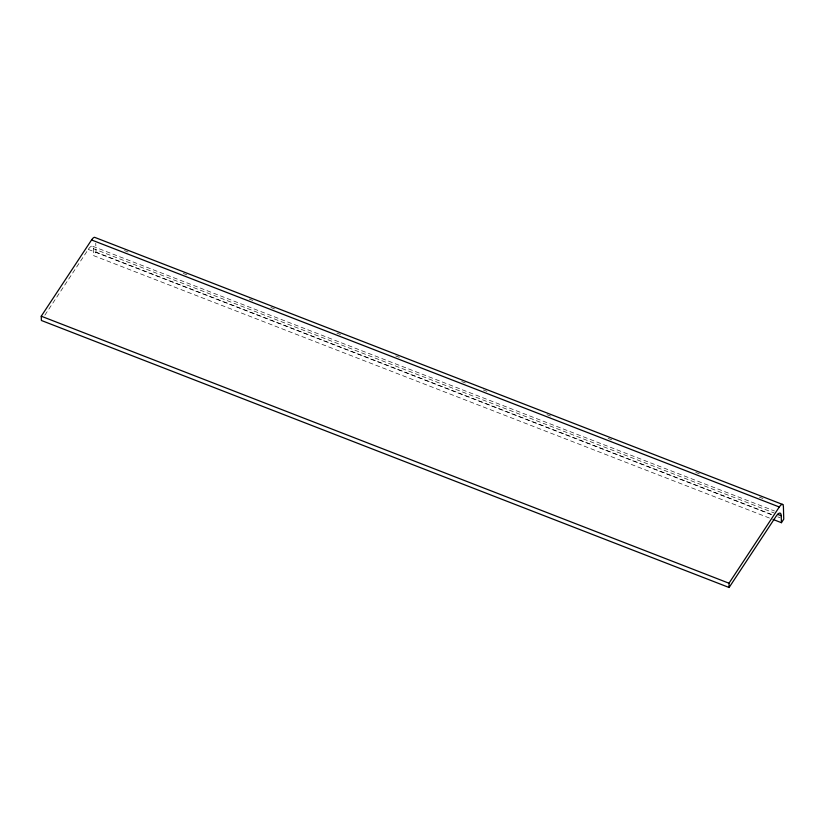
<?xml version="1.0" encoding="UTF-8"?>
<svg xmlns="http://www.w3.org/2000/svg" width="825" height="825" viewBox="0 0 825 825"><rect width="100%" height="100%" fill="white"/><g stroke="black" fill="none" stroke-linecap="round" stroke-linejoin="round"><path stroke-width="0.62" stroke-dasharray="4.12 3.09" d="M44.87 315.171L88.265 249.408A11.003 3.321 -68.8 0 1 93.493 248.717L774.025 512.944M769.426 518.038L93.689 255.667L96.009 252.151L95.762 243.241M124.462 250.614L128.061 252.007M183.274 273.446L186.873 274.838M249.284 299.073L252.893 300.475M270.889 307.467L274.488 308.859M336.909 333.094L340.508 334.496M395.722 355.926L399.321 357.328M461.732 381.562L465.331 382.955M483.337 389.947L486.936 391.349M546.944 414.645L550.543 416.048M608.159 438.415L611.758 439.808M695.774 472.426L699.373 473.828M759.392 497.124L762.991 498.527M92.72 246.273L774.458 510.964M96.009 252.151L771.746 514.511M777.748 516.842L780.151 517.77M88.265 249.408L771.2 514.563M93.493 248.717L93.689 255.667"/><path stroke-width="1.24" d="M773.025 519.43L781.43 522.699L781.234 515.749A11.003 3.321 -68.8 0 0 775.995 516.429L729.104 587.503L41.374 320.471L41.25 316.202L91.554 239.962A8.632 2.609 -68.8 0 1 95.05 237.497L782.791 504.529M729.104 587.503L728.991 583.223L779.285 506.983A8.632 2.609 -68.8 0 1 783.399 506.447L783.75 519.173L781.43 522.699M91.554 239.962L779.285 506.983M777.635 514.346L781.234 515.749M41.25 316.202L728.991 583.223"/></g></svg>
